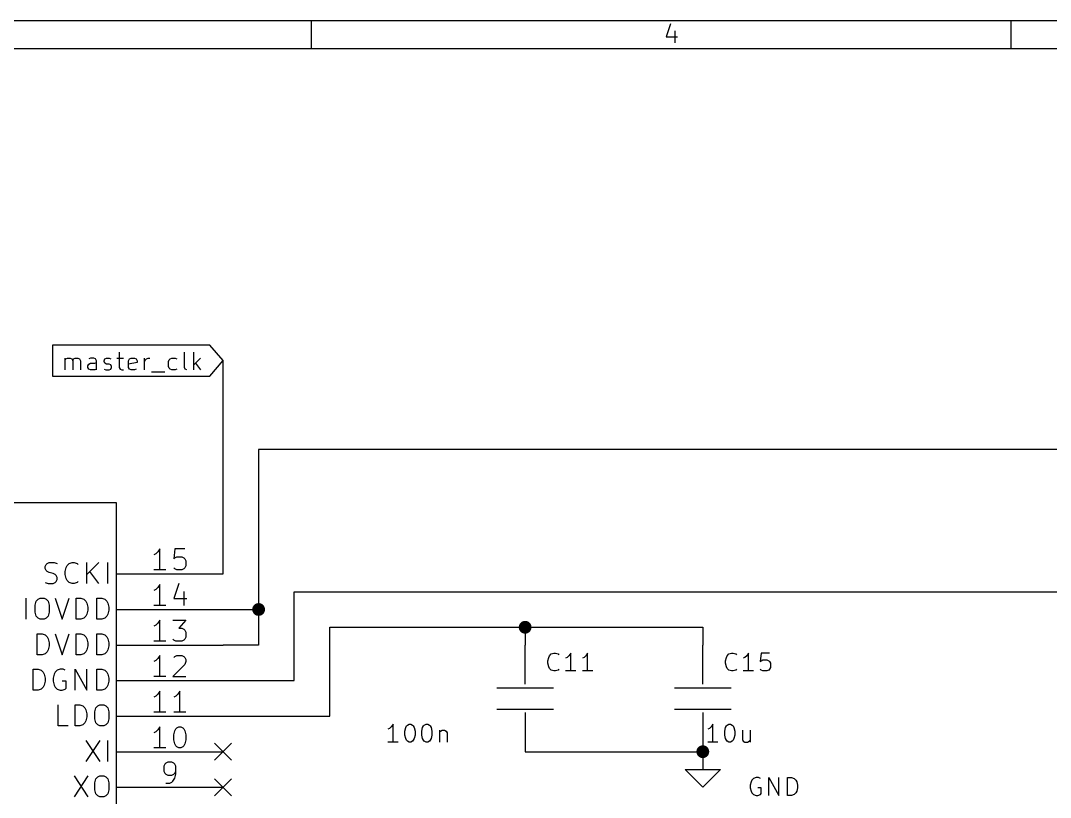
# Model space of a CAD drawing. Header units: millimetres. Extents: x 10 to 287, y -200 to -10.
# Drawn here: x 139.2 to 212.8, y -65.5 to -10 of the extents above; entities that cross this region are included whole.
import ezdxf

# ---------------------------------------------------------------- set-up
doc = ezdxf.new("R2010")
doc.units = ezdxf.units.MM
for name, color, linetype in [('BLUE', 174, 'CONTINUOUS'), ('GREENSIXTYFIVE', 129, 'CONTINUOUS'), ('LIGHTGREEN', 92, 'CONTINUOUS'), ('LIGHTRED', 12, 'CONTINUOUS'), ('RED', 14, 'CONTINUOUS')]:
    doc.layers.add(name, color=color, linetype=linetype)

msp = doc.modelspace()

# ---------------------------------------------------------------- linework, layer by layer
at = {"layer": 'BLUE', "linetype": 'CONTINUOUS'}
for p, q in [((153.0604, -61.6204), (154.2796, -62.8396)), ((154.2796, -61.6204), (153.0604, -62.8396)), ((153.0604, -64.1604), (154.2796, -65.3796)), ((154.2796, -64.1604), (153.0604, -65.3796))]:
    msp.add_line(p, q, dxfattribs=at)
at = {"layer": 'GREENSIXTYFIVE', "linetype": 'CONTINUOUS'}
for p, q in [((140.9434, -49.0102), (141.0148, -48.8674)), ((140.9434, -49.1529), (140.9434, -49.0102)), ((141.0148, -49.2956), (140.9434, -49.1529)), ((141.0148, -48.8674), (141.0861, -48.7961)), ((141.0861, -49.367), (141.0148, -49.2956)), ((141.0861, -48.7961), (141.2288, -48.7247)), ((141.2288, -48.7247), (141.5857, -48.7247)), ((141.5857, -48.7247), (141.7997, -48.7961)), ((142.3706, -49.367), (142.442, -49.0815)), ((142.442, -49.0815), (142.5133, -48.9388)), ((142.5133, -48.9388), (142.656, -48.7961)), ((142.656, -48.7961), (142.8701, -48.7247)), ((142.8701, -48.7247), (143.0129, -48.7247)), ((143.0129, -48.7247), (143.2269, -48.7961)), ((143.2269, -48.7961), (143.2983, -48.8674)), ((143.9406, -50.2233), (143.9406, -48.7247)), ((144.7969, -48.7247), (143.9406, -49.5811)), ((145.4392, -50.2233), (145.4392, -48.7247)), ((141.2288, -49.4383), (141.0861, -49.367)), ((141.5143, -49.5097), (141.2288, -49.4383)), ((141.657, -49.5811), (141.5143, -49.5097)), ((141.7284, -49.6524), (141.657, -49.5811)), ((141.7997, -49.7951), (141.7284, -49.6524)), ((141.7284, -50.0806), (141.7997, -49.9379)), ((141.7997, -49.9379), (141.7997, -49.7951)), ((142.3706, -49.5811), (142.3706, -49.367)), ((142.442, -49.8665), (142.3706, -49.5811)), ((142.5133, -50.0092), (142.442, -49.8665)), ((142.656, -50.152), (142.5133, -50.0092)), ((144.7969, -50.2233), (144.1546, -49.367)), ((140.9434, -50.152), (141.1575, -50.2233)), ((141.1575, -50.2233), (141.5143, -50.2233)), ((141.5143, -50.2233), (141.657, -50.152)), ((141.657, -50.152), (141.7284, -50.0806)), ((142.8701, -50.2233), (142.656, -50.152)), ((143.0129, -50.2233), (142.8701, -50.2233)), ((143.2269, -50.152), (143.0129, -50.2233)), ((143.2983, -50.0806), (143.2269, -50.152)), ((139.5875, -52.7633), (139.5875, -51.2647)), ((140.2297, -51.7642), (140.3011, -51.4788)), ((140.3011, -51.4788), (140.4438, -51.3361)), ((140.4438, -51.3361), (140.5865, -51.2647)), ((140.5865, -51.2647), (140.872, -51.2647)), ((140.872, -51.2647), (141.0147, -51.3361)), ((141.0147, -51.3361), (141.1574, -51.4788)), ((141.1574, -51.4788), (141.2288, -51.7642)), ((141.657, -51.2647), (142.1565, -52.7633)), ((142.1565, -52.7633), (142.656, -51.2647)), ((143.1556, -52.7633), (143.1556, -51.2647)), ((143.1556, -51.2647), (143.5124, -51.2647)), ((143.5124, -51.2647), (143.7265, -51.3361)), ((143.7265, -51.3361), (143.8692, -51.4788)), ((143.8692, -51.4788), (143.9405, -51.6215)), ((144.6542, -52.7633), (144.6542, -51.2647)), ((144.6542, -51.2647), (145.011, -51.2647)), ((145.011, -51.2647), (145.2251, -51.3361)), ((145.2251, -51.3361), (145.3678, -51.4788)), ((145.3678, -51.4788), (145.4391, -51.6215)), ((140.2297, -52.2638), (140.2297, -51.7642)), ((141.2288, -51.7642), (141.2288, -52.2638)), ((143.9405, -51.6215), (144.0119, -51.907)), ((144.0119, -52.1211), (143.9405, -52.4065)), ((144.0119, -51.907), (144.0119, -52.1211)), ((145.4391, -51.6215), (145.5105, -51.907)), ((145.5105, -52.1211), (145.4391, -52.4065)), ((145.5105, -51.907), (145.5105, -52.1211)), ((140.3011, -52.5492), (140.2297, -52.2638)), ((140.4438, -52.692), (140.3011, -52.5492)), ((140.5865, -52.7633), (140.4438, -52.692)), ((140.872, -52.7633), (140.5865, -52.7633)), ((141.0147, -52.692), (140.872, -52.7633)), ((141.1574, -52.5492), (141.0147, -52.692)), ((141.2288, -52.2638), (141.1574, -52.5492)), ((143.5124, -52.7633), (143.1556, -52.7633)), ((143.7265, -52.692), (143.5124, -52.7633)), ((143.8692, -52.5492), (143.7265, -52.692)), ((143.9405, -52.4065), (143.8692, -52.5492)), ((145.011, -52.7633), (144.6542, -52.7633)), ((145.2251, -52.692), (145.011, -52.7633)), ((145.3678, -52.5492), (145.2251, -52.692)), ((145.4391, -52.4065), (145.3678, -52.5492)), ((140.3725, -55.3033), (140.3725, -53.8047)), ((140.3725, -53.8047), (140.7293, -53.8047)), ((140.7293, -53.8047), (140.9434, -53.8761)), ((140.9434, -53.8761), (141.0861, -54.0188)), ((141.0861, -54.0188), (141.1574, -54.1615)), ((141.1574, -54.1615), (141.2288, -54.447)), ((141.2288, -54.447), (141.2288, -54.6611)), ((141.657, -53.8047), (142.1565, -55.3033)), ((142.1565, -55.3033), (142.656, -53.8047)), ((143.1556, -55.3033), (143.1556, -53.8047)), ((143.1556, -53.8047), (143.5124, -53.8047)), ((143.5124, -53.8047), (143.7265, -53.8761)), ((143.7265, -53.8761), (143.8692, -54.0188)), ((143.8692, -54.0188), (143.9405, -54.1615)), ((143.9405, -54.1615), (144.0119, -54.447)), ((144.0119, -54.447), (144.0119, -54.6611)), ((144.6542, -55.3033), (144.6542, -53.8047)), ((144.6542, -53.8047), (145.011, -53.8047)), ((145.011, -53.8047), (145.2251, -53.8761)), ((145.2251, -53.8761), (145.3678, -54.0188)), ((145.3678, -54.0188), (145.4391, -54.1615)), ((145.4391, -54.1615), (145.5105, -54.447)), ((145.5105, -54.447), (145.5105, -54.6611)), ((141.0861, -55.0892), (140.9434, -55.232)), ((141.1574, -54.9465), (141.0861, -55.0892)), ((141.2288, -54.6611), (141.1574, -54.9465)), ((143.8692, -55.0892), (143.7265, -55.232)), ((143.9405, -54.9465), (143.8692, -55.0892)), ((144.0119, -54.6611), (143.9405, -54.9465)), ((145.3678, -55.0892), (145.2251, -55.232)), ((145.4391, -54.9465), (145.3678, -55.0892)), ((145.5105, -54.6611), (145.4391, -54.9465)), ((177.125, -55.2497), (177.3064, -55.1892)), ((177.3064, -55.1892), (177.4273, -55.1892)), ((177.4273, -55.1892), (177.6088, -55.2497)), ((178.5159, -55.1892), (178.395, -55.3707)), ((178.5159, -56.4592), (178.5159, -55.1892)), ((179.7254, -55.1892), (179.6045, -55.3707)), ((179.7254, -56.4592), (179.7254, -55.1892)), ((189.825, -55.2497), (190.0064, -55.1892)), ((189.825, -55.2497), (190.0064, -55.1892)), ((190.0064, -55.1892), (190.1273, -55.1892)), ((190.0064, -55.1892), (190.1273, -55.1892)), ((190.1273, -55.1892), (190.3088, -55.2497)), ((190.1273, -55.1892), (190.3088, -55.2497)), ((191.2159, -55.1892), (191.095, -55.3707)), ((191.2159, -55.1892), (191.095, -55.3707)), ((191.2159, -56.4592), (191.2159, -55.1892)), ((191.2159, -56.4592), (191.2159, -55.1892)), ((192.123, -55.1892), (192.0626, -55.794)), ((192.123, -55.1892), (192.0626, -55.794)), ((192.7278, -55.1892), (192.123, -55.1892)), ((192.7278, -55.1892), (192.123, -55.1892)), ((140.7293, -55.3033), (140.3725, -55.3033)), ((140.9434, -55.232), (140.7293, -55.3033)), ((143.5124, -55.3033), (143.1556, -55.3033)), ((143.7265, -55.232), (143.5124, -55.3033)), ((145.011, -55.3033), (144.6542, -55.3033)), ((145.2251, -55.232), (145.011, -55.3033)), ((176.8831, -55.7335), (176.9435, -55.4916)), ((176.8831, -55.9149), (176.8831, -55.7335)), ((176.9435, -56.1568), (176.8831, -55.9149)), ((176.9435, -55.4916), (177.004, -55.3707)), ((177.004, -55.3707), (177.125, -55.2497)), ((177.6088, -55.2497), (177.6692, -55.3102)), ((178.274, -55.4916), (178.1531, -55.5521)), ((178.395, -55.3707), (178.274, -55.4916)), ((179.4835, -55.4916), (179.3626, -55.5521)), ((179.6045, -55.3707), (179.4835, -55.4916)), ((189.5831, -55.7335), (189.6435, -55.4916)), ((189.5831, -55.7335), (189.6435, -55.4916)), ((189.5831, -55.9149), (189.5831, -55.7335)), ((189.5831, -55.9149), (189.5831, -55.7335)), ((189.6435, -56.1568), (189.5831, -55.9149)), ((189.6435, -56.1568), (189.5831, -55.9149)), ((189.6435, -55.4916), (189.704, -55.3707)), ((189.6435, -55.4916), (189.704, -55.3707)), ((189.704, -55.3707), (189.825, -55.2497)), ((189.704, -55.3707), (189.825, -55.2497)), ((190.3088, -55.2497), (190.3692, -55.3102)), ((190.3088, -55.2497), (190.3692, -55.3102)), ((190.974, -55.4916), (190.8531, -55.5521)), ((190.974, -55.4916), (190.8531, -55.5521)), ((191.095, -55.3707), (190.974, -55.4916)), ((191.095, -55.3707), (190.974, -55.4916)), ((192.0626, -55.794), (192.123, -55.7335)), ((192.0626, -55.794), (192.123, -55.7335)), ((192.123, -55.7335), (192.244, -55.673)), ((192.123, -55.7335), (192.244, -55.673)), ((192.244, -55.673), (192.5464, -55.673)), ((192.244, -55.673), (192.5464, -55.673)), ((192.5464, -55.673), (192.6673, -55.7335)), ((192.5464, -55.673), (192.6673, -55.7335)), ((192.6673, -55.7335), (192.7278, -55.794)), ((192.6673, -55.7335), (192.7278, -55.794)), ((192.7278, -55.794), (192.7883, -55.9149)), ((192.7278, -55.794), (192.7883, -55.9149)), ((192.7883, -55.9149), (192.7883, -56.2173)), ((192.7883, -55.9149), (192.7883, -56.2173)), ((140.087, -57.8433), (140.087, -56.3447)), ((140.087, -56.3447), (140.4438, -56.3447)), ((140.4438, -56.3447), (140.6579, -56.4161)), ((140.6579, -56.4161), (140.8006, -56.5588)), ((140.8006, -56.5588), (140.8719, -56.7015)), ((141.6569, -56.5588), (141.5856, -56.7015)), ((141.7996, -56.4161), (141.6569, -56.5588)), ((142.0137, -56.3447), (141.7996, -56.4161)), ((142.2278, -56.3447), (142.0137, -56.3447)), ((142.3705, -56.4161), (142.2278, -56.3447)), ((143.0842, -57.8433), (143.0842, -56.3447)), ((143.0842, -56.3447), (143.9405, -57.8433)), ((143.9405, -57.8433), (143.9405, -56.3447)), ((144.6542, -57.8433), (144.6542, -56.3447)), ((144.6542, -56.3447), (145.011, -56.3447)), ((145.011, -56.3447), (145.2251, -56.4161)), ((145.2251, -56.4161), (145.3678, -56.5588)), ((145.3678, -56.5588), (145.4391, -56.7015)), ((177.004, -56.2778), (176.9435, -56.1568)), ((177.125, -56.3988), (177.004, -56.2778)), ((177.3064, -56.4592), (177.125, -56.3988)), ((177.4273, -56.4592), (177.3064, -56.4592)), ((177.6088, -56.3988), (177.4273, -56.4592)), ((177.6692, -56.3383), (177.6088, -56.3988)), ((178.8788, -56.4592), (178.1531, -56.4592)), ((180.0883, -56.4592), (179.3626, -56.4592)), ((189.704, -56.2778), (189.6435, -56.1568)), ((189.704, -56.2778), (189.6435, -56.1568)), ((189.825, -56.3988), (189.704, -56.2778)), ((189.825, -56.3988), (189.704, -56.2778)), ((190.0064, -56.4592), (189.825, -56.3988)), ((190.0064, -56.4592), (189.825, -56.3988)), ((190.1273, -56.4592), (190.0064, -56.4592)), ((190.1273, -56.4592), (190.0064, -56.4592)), ((190.3088, -56.3988), (190.1273, -56.4592)), ((190.3088, -56.3988), (190.1273, -56.4592)), ((190.3692, -56.3383), (190.3088, -56.3988)), ((190.3692, -56.3383), (190.3088, -56.3988)), ((191.5788, -56.4592), (190.8531, -56.4592)), ((191.5788, -56.4592), (190.8531, -56.4592)), ((192.123, -56.3988), (192.0626, -56.3383)), ((192.123, -56.3988), (192.0626, -56.3383)), ((192.244, -56.4592), (192.123, -56.3988)), ((192.244, -56.4592), (192.123, -56.3988)), ((192.5464, -56.4592), (192.244, -56.4592)), ((192.5464, -56.4592), (192.244, -56.4592)), ((192.6673, -56.3988), (192.5464, -56.4592)), ((192.6673, -56.3988), (192.5464, -56.4592)), ((192.7278, -56.3383), (192.6673, -56.3988)), ((192.7278, -56.3383), (192.6673, -56.3988)), ((192.7883, -56.2173), (192.7278, -56.3383)), ((192.7883, -56.2173), (192.7278, -56.3383)), ((140.8719, -56.7015), (140.9433, -56.987)), ((140.9433, -57.2011), (140.8719, -57.4865)), ((140.9433, -56.987), (140.9433, -57.2011)), ((141.5856, -56.7015), (141.5142, -56.987)), ((141.5142, -56.987), (141.5142, -57.2011)), ((141.5142, -57.2011), (141.5856, -57.4865)), ((142.4419, -57.2011), (142.1565, -57.2011)), ((142.4419, -57.7006), (142.4419, -57.2011)), ((145.4391, -56.7015), (145.5105, -56.987)), ((145.5105, -57.2011), (145.4391, -57.4865)), ((145.5105, -56.987), (145.5105, -57.2011)), ((140.4438, -57.8433), (140.087, -57.8433)), ((140.6579, -57.772), (140.4438, -57.8433)), ((140.8006, -57.6292), (140.6579, -57.772)), ((140.8719, -57.4865), (140.8006, -57.6292)), ((141.5856, -57.4865), (141.6569, -57.6292)), ((141.6569, -57.6292), (141.7996, -57.772)), ((141.7996, -57.772), (142.0137, -57.8433)), ((142.0137, -57.8433), (142.1565, -57.8433)), ((142.1565, -57.8433), (142.3705, -57.772)), ((142.3705, -57.772), (142.4419, -57.7006)), ((145.011, -57.8433), (144.6542, -57.8433)), ((145.2251, -57.772), (145.011, -57.8433)), ((145.3678, -57.6292), (145.2251, -57.772)), ((145.4391, -57.4865), (145.3678, -57.6292)), ((141.871, -60.3833), (141.871, -58.8847)), ((143.0842, -60.3833), (143.0842, -58.8847)), ((143.0842, -58.8847), (143.441, -58.8847)), ((143.441, -58.8847), (143.6551, -58.9561)), ((144.7255, -58.9561), (144.8682, -58.8847)), ((144.8682, -58.8847), (145.1537, -58.8847)), ((145.1537, -58.8847), (145.2964, -58.9561)), ((143.6551, -58.9561), (143.7978, -59.0988)), ((143.7978, -59.0988), (143.8691, -59.2415)), ((143.8691, -59.2415), (143.9405, -59.527)), ((143.9405, -59.527), (143.9405, -59.7411)), ((144.5114, -59.3842), (144.5828, -59.0988)), ((144.5114, -59.8838), (144.5114, -59.3842)), ((144.5828, -59.0988), (144.7255, -58.9561)), ((145.2964, -58.9561), (145.4391, -59.0988)), ((145.4391, -59.0988), (145.5105, -59.3842)), ((145.5105, -59.3842), (145.5105, -59.8838)), ((143.6551, -60.312), (143.441, -60.3833)), ((143.7978, -60.1692), (143.6551, -60.312)), ((143.8691, -60.0265), (143.7978, -60.1692)), ((143.9405, -59.7411), (143.8691, -60.0265)), ((144.5828, -60.1692), (144.5114, -59.8838)), ((144.7255, -60.312), (144.5828, -60.1692)), ((144.8682, -60.3833), (144.7255, -60.312)), ((145.2964, -60.312), (145.1537, -60.3833)), ((145.4391, -60.1692), (145.2964, -60.312)), ((145.5105, -59.8838), (145.4391, -60.1692)), ((165.8159, -60.2692), (165.695, -60.4507)), ((165.8159, -61.5392), (165.8159, -60.2692)), ((166.7835, -60.3902), (166.844, -60.3297)), ((166.844, -60.3297), (166.9649, -60.2692)), ((166.9649, -60.2692), (167.0859, -60.2692)), ((167.0859, -60.2692), (167.2068, -60.3297)), ((167.2068, -60.3297), (167.2673, -60.3902)), ((167.993, -60.3902), (168.0535, -60.3297)), ((168.0535, -60.3297), (168.1744, -60.2692)), ((168.1744, -60.2692), (168.2954, -60.2692)), ((168.2954, -60.2692), (168.4163, -60.3297)), ((168.4163, -60.3297), (168.4768, -60.3902)), ((188.6759, -60.2692), (188.555, -60.4507)), ((188.6759, -60.2692), (188.555, -60.4507)), ((188.6759, -61.5392), (188.6759, -60.2692)), ((188.6759, -61.5392), (188.6759, -60.2692)), ((189.6435, -60.3902), (189.704, -60.3297)), ((189.6435, -60.3902), (189.704, -60.3297)), ((189.704, -60.3297), (189.8249, -60.2692)), ((189.704, -60.3297), (189.8249, -60.2692)), ((189.8249, -60.2692), (189.9459, -60.2692)), ((189.8249, -60.2692), (189.9459, -60.2692)), ((189.9459, -60.2692), (190.0668, -60.3297)), ((189.9459, -60.2692), (190.0668, -60.3297)), ((190.0668, -60.3297), (190.1273, -60.3902)), ((190.0668, -60.3297), (190.1273, -60.3902)), ((142.5846, -60.3833), (141.871, -60.3833)), ((143.441, -60.3833), (143.0842, -60.3833)), ((145.1537, -60.3833), (144.8682, -60.3833)), ((165.574, -60.5716), (165.4531, -60.6321)), ((165.695, -60.4507), (165.574, -60.5716)), ((166.6626, -60.753), (166.723, -60.5111)), ((166.6626, -61.0554), (166.6626, -60.753)), ((166.723, -61.2973), (166.6626, -61.0554)), ((166.723, -60.5111), (166.7835, -60.3902)), ((167.2673, -60.3902), (167.3278, -60.5111)), ((167.3278, -60.5111), (167.3883, -60.753)), ((167.3883, -61.0554), (167.3278, -61.2973)), ((167.3883, -60.753), (167.3883, -61.0554)), ((167.8721, -60.753), (167.9325, -60.5111)), ((167.8721, -61.0554), (167.8721, -60.753)), ((167.9325, -61.2973), (167.8721, -61.0554)), ((167.9325, -60.5111), (167.993, -60.3902)), ((168.4768, -60.3902), (168.5373, -60.5111)), ((168.5373, -60.5111), (168.5978, -60.753)), ((168.5978, -61.0554), (168.5373, -61.2973)), ((168.5978, -60.753), (168.5978, -61.0554)), ((169.142, -60.6926), (169.142, -61.5392)), ((169.142, -60.8135), (169.2025, -60.753)), ((169.2025, -60.753), (169.3235, -60.6926)), ((169.3235, -60.6926), (169.5049, -60.6926)), ((169.5049, -60.6926), (169.6258, -60.753)), ((169.6258, -60.753), (169.6863, -60.874)), ((169.6863, -60.874), (169.6863, -61.5392)), ((188.434, -60.5716), (188.3131, -60.6321)), ((188.434, -60.5716), (188.3131, -60.6321)), ((188.555, -60.4507), (188.434, -60.5716)), ((188.555, -60.4507), (188.434, -60.5716)), ((189.5226, -60.753), (189.583, -60.5111)), ((189.5226, -60.753), (189.583, -60.5111)), ((189.5226, -61.0554), (189.5226, -60.753)), ((189.5226, -61.0554), (189.5226, -60.753)), ((189.583, -61.2973), (189.5226, -61.0554)), ((189.583, -61.2973), (189.5226, -61.0554)), ((189.583, -60.5111), (189.6435, -60.3902)), ((189.583, -60.5111), (189.6435, -60.3902)), ((190.1273, -60.3902), (190.1878, -60.5111)), ((190.1273, -60.3902), (190.1878, -60.5111)), ((190.1878, -60.5111), (190.2483, -60.753)), ((190.1878, -60.5111), (190.2483, -60.753)), ((190.2483, -61.0554), (190.1878, -61.2973)), ((190.2483, -61.0554), (190.1878, -61.2973)), ((190.2483, -60.753), (190.2483, -61.0554)), ((190.2483, -60.753), (190.2483, -61.0554)), ((190.7925, -60.6926), (190.7925, -61.3578)), ((190.7925, -60.6926), (190.7925, -61.3578)), ((191.3368, -60.6926), (191.3368, -61.5392)), ((191.3368, -60.6926), (191.3368, -61.5392)), ((143.8692, -61.4247), (144.8683, -62.9233)), ((144.8683, -61.4247), (143.8692, -62.9233)), ((145.4392, -62.9233), (145.4392, -61.4247)), ((166.1788, -61.5392), (165.4531, -61.5392)), ((166.7835, -61.4183), (166.723, -61.2973)), ((166.844, -61.4788), (166.7835, -61.4183)), ((166.9649, -61.5392), (166.844, -61.4788)), ((167.0859, -61.5392), (166.9649, -61.5392)), ((167.2068, -61.4788), (167.0859, -61.5392)), ((167.2673, -61.4183), (167.2068, -61.4788)), ((167.3278, -61.2973), (167.2673, -61.4183)), ((167.993, -61.4183), (167.9325, -61.2973)), ((168.0535, -61.4788), (167.993, -61.4183)), ((168.1744, -61.5392), (168.0535, -61.4788)), ((168.2954, -61.5392), (168.1744, -61.5392)), ((168.4163, -61.4788), (168.2954, -61.5392)), ((168.4768, -61.4183), (168.4163, -61.4788)), ((168.5373, -61.2973), (168.4768, -61.4183)), ((189.0388, -61.5392), (188.3131, -61.5392)), ((189.0388, -61.5392), (188.3131, -61.5392)), ((189.6435, -61.4183), (189.583, -61.2973)), ((189.6435, -61.4183), (189.583, -61.2973)), ((189.704, -61.4788), (189.6435, -61.4183)), ((189.704, -61.4788), (189.6435, -61.4183)), ((189.8249, -61.5392), (189.704, -61.4788)), ((189.8249, -61.5392), (189.704, -61.4788)), ((189.9459, -61.5392), (189.8249, -61.5392)), ((189.9459, -61.5392), (189.8249, -61.5392)), ((190.0668, -61.4788), (189.9459, -61.5392)), ((190.0668, -61.4788), (189.9459, -61.5392)), ((190.1273, -61.4183), (190.0668, -61.4788)), ((190.1273, -61.4183), (190.0668, -61.4788)), ((190.1878, -61.2973), (190.1273, -61.4183)), ((190.1878, -61.2973), (190.1273, -61.4183)), ((190.7925, -61.3578), (190.853, -61.4788)), ((190.7925, -61.3578), (190.853, -61.4788)), ((190.853, -61.4788), (190.974, -61.5392)), ((190.853, -61.4788), (190.974, -61.5392)), ((190.974, -61.5392), (191.1554, -61.5392)), ((190.974, -61.5392), (191.1554, -61.5392)), ((191.1554, -61.5392), (191.2763, -61.4788)), ((191.1554, -61.5392), (191.2763, -61.4788)), ((191.2763, -61.4788), (191.3368, -61.4183)), ((191.2763, -61.4788), (191.3368, -61.4183)), ((143.0128, -63.9647), (144.0119, -65.4633)), ((144.0119, -63.9647), (143.0128, -65.4633)), ((144.5828, -64.1788), (144.7255, -64.0361)), ((144.7255, -64.0361), (144.8682, -63.9647)), ((144.8682, -63.9647), (145.1537, -63.9647)), ((145.1537, -63.9647), (145.2964, -64.0361)), ((145.2964, -64.0361), (145.4391, -64.1788)), ((144.5114, -64.4642), (144.5828, -64.1788)), ((144.5114, -64.9638), (144.5114, -64.4642)), ((145.4391, -64.1788), (145.5105, -64.4642)), ((145.5105, -64.4642), (145.5105, -64.9638)), ((191.4071, -64.3816), (191.3467, -64.6235)), ((191.4071, -64.3816), (191.3467, -64.6235)), ((191.3467, -64.6235), (191.3467, -64.8049)), ((191.3467, -64.6235), (191.3467, -64.8049)), ((191.4676, -64.2607), (191.4071, -64.3816)), ((191.4676, -64.2607), (191.4071, -64.3816)), ((191.5886, -64.1397), (191.4676, -64.2607)), ((191.5886, -64.1397), (191.4676, -64.2607)), ((191.77, -64.0792), (191.5886, -64.1397)), ((191.77, -64.0792), (191.5886, -64.1397)), ((191.9514, -64.0792), (191.77, -64.0792)), ((191.9514, -64.0792), (191.77, -64.0792)), ((192.0724, -64.1397), (191.9514, -64.0792)), ((192.0724, -64.1397), (191.9514, -64.0792)), ((192.6771, -65.3492), (192.6771, -64.0792)), ((192.6771, -64.0792), (193.4028, -65.3492)), ((192.6771, -65.3492), (192.6771, -64.0792)), ((192.6771, -64.0792), (193.4028, -65.3492)), ((193.4028, -65.3492), (193.4028, -64.0792)), ((193.4028, -65.3492), (193.4028, -64.0792)), ((194.0076, -65.3492), (194.0076, -64.0792)), ((194.0076, -64.0792), (194.31, -64.0792)), ((194.0076, -65.3492), (194.0076, -64.0792)), ((194.0076, -64.0792), (194.31, -64.0792)), ((194.31, -64.0792), (194.4914, -64.1397)), ((194.31, -64.0792), (194.4914, -64.1397)), ((194.4914, -64.1397), (194.6124, -64.2607)), ((194.4914, -64.1397), (194.6124, -64.2607)), ((194.6124, -64.2607), (194.6729, -64.3816)), ((194.6124, -64.2607), (194.6729, -64.3816)), ((194.6729, -64.3816), (194.7333, -64.6235)), ((194.6729, -64.3816), (194.7333, -64.6235)), ((194.7333, -64.6235), (194.7333, -64.8049)), ((194.7333, -64.6235), (194.7333, -64.8049)), ((144.5828, -65.2492), (144.5114, -64.9638)), ((144.7255, -65.392), (144.5828, -65.2492)), ((144.8682, -65.4633), (144.7255, -65.392)), ((145.1537, -65.4633), (144.8682, -65.4633)), ((145.2964, -65.392), (145.1537, -65.4633)), ((145.4391, -65.2492), (145.2964, -65.392)), ((145.5105, -64.9638), (145.4391, -65.2492)), ((191.3467, -64.8049), (191.4071, -65.0468)), ((191.3467, -64.8049), (191.4071, -65.0468)), ((191.4071, -65.0468), (191.4676, -65.1678)), ((191.4071, -65.0468), (191.4676, -65.1678)), ((191.4676, -65.1678), (191.5886, -65.2888)), ((191.4676, -65.1678), (191.5886, -65.2888)), ((191.5886, -65.2888), (191.77, -65.3492)), ((191.5886, -65.2888), (191.77, -65.3492)), ((191.77, -65.3492), (191.8909, -65.3492)), ((191.77, -65.3492), (191.8909, -65.3492)), ((192.1328, -64.8049), (191.8909, -64.8049)), ((192.1328, -64.8049), (191.8909, -64.8049)), ((191.8909, -65.3492), (192.0724, -65.2888)), ((191.8909, -65.3492), (192.0724, -65.2888)), ((192.0724, -65.2888), (192.1328, -65.2283)), ((192.0724, -65.2888), (192.1328, -65.2283)), ((192.1328, -65.2283), (192.1328, -64.8049)), ((192.1328, -65.2283), (192.1328, -64.8049)), ((194.31, -65.3492), (194.0076, -65.3492)), ((194.31, -65.3492), (194.0076, -65.3492)), ((194.4914, -65.2888), (194.31, -65.3492)), ((194.4914, -65.2888), (194.31, -65.3492)), ((194.6124, -65.1678), (194.4914, -65.2888)), ((194.6124, -65.1678), (194.4914, -65.2888)), ((194.6729, -65.0468), (194.6124, -65.1678)), ((194.6729, -65.0468), (194.6124, -65.1678)), ((194.7333, -64.8049), (194.6729, -65.0468)), ((194.7333, -64.8049), (194.6729, -65.0468))]:
    msp.add_line(p, q, dxfattribs=at)
at = {"layer": 'LIGHTGREEN', "linetype": 'CONTINUOUS'}
for p, q in [((153.67, -49.53), (153.67, -34.29)), ((228.6, -40.64), (156.21, -40.64)), ((156.21, -40.64), (156.21, -52.07)), ((158.75, -50.8), (228.6, -50.8)), ((158.75, -57.15), (158.75, -50.8)), ((153.67, -52.07), (156.21, -52.07)), ((156.21, -52.07), (156.21, -54.61)), ((161.29, -59.69), (161.29, -53.34)), ((161.29, -53.34), (175.26, -53.34)), ((175.26, -53.34), (175.26, -54.61)), ((175.26, -53.34), (187.96, -53.34)), ((187.96, -53.34), (187.96, -54.61)), ((156.21, -54.61), (153.67, -54.61)), ((153.67, -57.15), (158.75, -57.15)), ((153.67, -59.69), (161.29, -59.69)), ((175.26, -62.23), (187.96, -62.23))]:
    msp.add_line(p, q, dxfattribs=at)
at = {"layer": 'LIGHTGREEN', "const_width": 0.4572}
for points in [[(155.9814, -52.07, 1), (156.4386, -52.07, 1)], [(175.0314, -53.34, 1), (175.4886, -53.34, 1)], [(187.7314, -62.23, 1), (188.1886, -62.23, 1)]]:
    msp.add_lwpolyline(points, format="xyb", close=True, dxfattribs=at)
at = {"layer": 'LIGHTRED', "linetype": 'CONTINUOUS'}
for p, q in [((149.1464, -47.7464), (149.0036, -47.9605)), ((149.1464, -49.245), (149.1464, -47.7464)), ((150.2168, -47.7464), (150.1454, -48.46)), ((150.9304, -47.7464), (150.2168, -47.7464)), ((148.8609, -48.1032), (148.7182, -48.1746)), ((149.0036, -47.9605), (148.8609, -48.1032)), ((150.1454, -48.46), (150.2168, -48.3887)), ((150.2168, -48.3887), (150.3595, -48.3173)), ((150.3595, -48.3173), (150.7163, -48.3173)), ((150.7163, -48.3173), (150.859, -48.3887)), ((150.859, -48.3887), (150.9304, -48.46)), ((150.9304, -48.46), (151.0017, -48.6028)), ((149.5745, -49.245), (148.7182, -49.245)), ((150.2168, -49.1737), (150.1454, -49.1023)), ((150.3595, -49.245), (150.2168, -49.1737)), ((150.7163, -49.245), (150.3595, -49.245)), ((150.859, -49.1737), (150.7163, -49.245)), ((150.9304, -49.1023), (150.859, -49.1737)), ((151.0017, -48.9596), (150.9304, -49.1023)), ((151.0017, -48.6028), (151.0017, -48.9596)), ((148.8609, -50.6432), (148.7182, -50.7146)), ((149.0036, -50.5005), (148.8609, -50.6432)), ((149.1464, -50.2864), (149.0036, -50.5005)), ((149.1464, -51.785), (149.1464, -50.2864)), ((150.5022, -50.2151), (150.1454, -51.2855)), ((150.859, -50.7859), (150.859, -51.785)), ((150.1454, -51.2855), (151.0731, -51.2855)), ((149.5745, -51.785), (148.7182, -51.785)), ((149.1464, -52.8264), (149.0036, -53.0405)), ((149.1464, -54.325), (149.1464, -52.8264)), ((150.074, -52.8264), (151.0017, -52.8264)), ((151.0017, -52.8264), (150.5022, -53.3973)), ((148.8609, -53.1832), (148.7182, -53.2546)), ((149.0036, -53.0405), (148.8609, -53.1832)), ((150.5022, -53.3973), (150.7163, -53.3973)), ((150.7163, -53.3973), (150.859, -53.4687)), ((150.859, -53.4687), (150.9304, -53.54)), ((150.9304, -53.54), (151.0017, -53.6828)), ((151.0017, -53.6828), (151.0017, -54.0396)), ((149.5745, -54.325), (148.7182, -54.325)), ((150.1454, -54.2537), (150.074, -54.1823)), ((150.2881, -54.325), (150.1454, -54.2537)), ((150.7163, -54.325), (150.2881, -54.325)), ((150.859, -54.2537), (150.7163, -54.325)), ((150.9304, -54.1823), (150.859, -54.2537)), ((151.0017, -54.0396), (150.9304, -54.1823)), ((148.8609, -55.7232), (148.7182, -55.7946)), ((149.0036, -55.5805), (148.8609, -55.7232)), ((149.1464, -55.3664), (149.0036, -55.5805)), ((149.1464, -56.865), (149.1464, -55.3664)), ((150.1454, -55.5091), (150.2168, -55.4378)), ((150.2168, -55.4378), (150.3595, -55.3664)), ((150.3595, -55.3664), (150.7163, -55.3664)), ((150.7163, -55.3664), (150.859, -55.4378)), ((150.859, -55.4378), (150.9304, -55.5091)), ((150.9304, -55.5091), (151.0017, -55.6519)), ((151.0017, -55.7946), (150.9304, -56.0087)), ((151.0017, -55.6519), (151.0017, -55.7946)), ((150.9304, -56.0087), (150.074, -56.865)), ((149.5745, -56.865), (148.7182, -56.865)), ((150.074, -56.865), (151.0017, -56.865)), ((149.0036, -58.1205), (148.8609, -58.2632)), ((149.1464, -57.9064), (149.0036, -58.1205)), ((149.1464, -59.405), (149.1464, -57.9064)), ((150.4308, -58.1205), (150.2881, -58.2632)), ((150.5736, -57.9064), (150.4308, -58.1205)), ((150.5736, -59.405), (150.5736, -57.9064)), ((148.8609, -58.2632), (148.7182, -58.3346)), ((150.2881, -58.2632), (150.1454, -58.3346)), ((149.5745, -59.405), (148.7182, -59.405)), ((151.0017, -59.405), (150.1454, -59.405)), ((148.8609, -60.8032), (148.7182, -60.8746)), ((149.0036, -60.6605), (148.8609, -60.8032)), ((149.1464, -60.4464), (149.0036, -60.6605)), ((149.1464, -61.945), (149.1464, -60.4464)), ((150.1454, -61.0173), (150.2168, -60.7319)), ((150.1454, -61.3741), (150.1454, -61.0173)), ((150.2168, -60.7319), (150.2881, -60.5891)), ((150.2881, -60.5891), (150.3595, -60.5178)), ((150.3595, -60.5178), (150.5022, -60.4464)), ((150.5022, -60.4464), (150.6449, -60.4464)), ((150.6449, -60.4464), (150.7877, -60.5178)), ((150.7877, -60.5178), (150.859, -60.5891)), ((150.859, -60.5891), (150.9304, -60.7319)), ((150.9304, -60.7319), (151.0017, -61.0173)), ((151.0017, -61.0173), (151.0017, -61.3741)), ((150.2168, -61.6596), (150.1454, -61.3741)), ((150.2881, -61.8023), (150.2168, -61.6596)), ((150.3595, -61.8737), (150.2881, -61.8023)), ((150.859, -61.8023), (150.7877, -61.8737)), ((150.9304, -61.6596), (150.859, -61.8023)), ((151.0017, -61.3741), (150.9304, -61.6596)), ((149.5745, -61.945), (148.7182, -61.945)), ((150.5022, -61.945), (150.3595, -61.8737)), ((150.6449, -61.945), (150.5022, -61.945)), ((150.7877, -61.8737), (150.6449, -61.945)), ((149.5032, -63.1291), (149.4318, -63.2719)), ((149.4318, -63.2719), (149.4318, -63.6287)), ((149.5745, -63.0578), (149.5032, -63.1291)), ((149.7172, -62.9864), (149.5745, -63.0578)), ((150.0027, -62.9864), (149.7172, -62.9864)), ((150.1454, -63.0578), (150.0027, -62.9864)), ((150.2168, -63.1291), (150.1454, -63.0578)), ((150.2881, -63.2719), (150.2168, -63.1291)), ((150.2881, -63.8428), (150.2881, -63.2719)), ((149.4318, -63.6287), (149.5032, -63.7714)), ((149.5032, -63.7714), (149.5745, -63.8428)), ((149.5745, -63.8428), (149.7172, -63.9141)), ((149.7172, -63.9141), (150.0027, -63.9141)), ((150.0027, -63.9141), (150.1454, -63.8428)), ((150.1454, -63.8428), (150.2168, -63.7714)), ((150.2168, -63.7714), (150.2881, -63.6287)), ((150.2168, -64.1282), (150.2881, -63.8428)), ((149.5745, -64.485), (149.86, -64.485)), ((149.86, -64.485), (150.0027, -64.4137)), ((150.0027, -64.4137), (150.0741, -64.3423)), ((150.0741, -64.3423), (150.2168, -64.1282))]:
    msp.add_line(p, q, dxfattribs=at)
at = {"layer": 'RED', "linetype": 'CONTINUOUS'}
for p, q in [((10, -10), (287.0022, -10)), ((160, -12), (160, -10)), ((185.6557, -10.2318), (185.3462, -11.1603)), ((210, -12), (210, -10)), ((185.9652, -10.727), (185.9652, -11.5937)), ((185.3462, -11.1603), (186.1509, -11.1603)), ((12, -12), (285.0022, -12)), ((152.7175, -33.1784), (141.4806, -33.1784)), ((141.4806, -33.1784), (141.4806, -34.29)), ((146.2479, -33.69), (146.2479, -34.7786)), ((150.9046, -34.7786), (150.9046, -33.69)), ((151.5698, -34.96), (151.5698, -33.69)), ((153.67, -34.29), (152.7175, -33.1784)), ((141.4806, -34.29), (141.4806, -35.4016)), ((142.3775, -34.96), (142.3775, -34.1134)), ((142.3775, -34.2343), (142.438, -34.1738)), ((142.438, -34.1738), (142.559, -34.1134)), ((142.559, -34.1134), (142.7404, -34.1134)), ((142.7404, -34.1134), (142.8613, -34.1738)), ((142.8613, -34.1738), (142.9218, -34.2948)), ((142.9218, -34.2948), (142.9823, -34.1738)), ((142.9218, -34.2948), (142.9218, -34.96)), ((142.9823, -34.1738), (143.1032, -34.1134)), ((143.1032, -34.1134), (143.2847, -34.1134)), ((143.2847, -34.1134), (143.4056, -34.1738)), ((143.4056, -34.1738), (143.4661, -34.2948)), ((143.4661, -34.2948), (143.4661, -34.96)), ((144.0104, -34.6576), (144.0708, -34.5367)), ((144.1918, -34.1134), (144.0708, -34.1738)), ((144.0708, -34.5367), (144.1918, -34.4762)), ((144.4337, -34.1134), (144.1918, -34.1134)), ((144.1918, -34.4762), (144.4942, -34.4762)), ((144.5546, -34.1738), (144.4337, -34.1134)), ((144.4942, -34.4762), (144.6151, -34.4157)), ((144.6151, -34.2948), (144.5546, -34.1738)), ((144.6151, -34.96), (144.6151, -34.2948)), ((145.1594, -34.2948), (145.2198, -34.1738)), ((145.1594, -34.3553), (145.1594, -34.2948)), ((145.2198, -34.4762), (145.1594, -34.3553)), ((145.2198, -34.1738), (145.3408, -34.1134)), ((145.3408, -34.5367), (145.2198, -34.4762)), ((145.3408, -34.1134), (145.5222, -34.1134)), ((145.5222, -34.5367), (145.3408, -34.5367)), ((145.5222, -34.1134), (145.6432, -34.1738)), ((145.6432, -34.5972), (145.5222, -34.5367)), ((146.0665, -34.1134), (146.5503, -34.1134)), ((146.9132, -34.2948), (146.9736, -34.1738)), ((146.9132, -34.7786), (146.9132, -34.2948)), ((147.5179, -34.4157), (146.9132, -34.5367)), ((146.9736, -34.1738), (147.0946, -34.1134)), ((147.0946, -34.1134), (147.3365, -34.1134)), ((147.3365, -34.1134), (147.4574, -34.1738)), ((147.4574, -34.1738), (147.5179, -34.2948)), ((147.5179, -34.2948), (147.5179, -34.4157)), ((148.0622, -34.96), (148.0622, -34.1134)), ((148.0622, -34.3553), (148.1227, -34.2343)), ((148.1227, -34.2343), (148.1832, -34.1738)), ((148.1832, -34.1738), (148.3041, -34.1134)), ((148.3041, -34.1134), (148.4251, -34.1134)), ((149.7556, -34.3553), (149.816, -34.2343)), ((149.7556, -34.7181), (149.7556, -34.3553)), ((149.816, -34.2343), (149.8765, -34.1738)), ((149.8765, -34.1738), (149.9975, -34.1134)), ((149.9975, -34.1134), (150.2394, -34.1134)), ((150.2394, -34.1134), (150.3603, -34.1738)), ((152.0536, -34.1134), (151.5698, -34.5972)), ((151.6908, -34.4762), (152.0536, -34.96)), ((152.7175, -35.4016), (153.67, -34.29)), ((144.0104, -34.7786), (144.0104, -34.6576)), ((144.0708, -34.8996), (144.0104, -34.7786)), ((144.1918, -34.96), (144.0708, -34.8996)), ((144.4942, -34.96), (144.1918, -34.96)), ((144.6151, -34.8996), (144.4942, -34.96)), ((145.1594, -34.8996), (145.2803, -34.96)), ((145.2803, -34.96), (145.5222, -34.96)), ((145.5222, -34.96), (145.6432, -34.8996)), ((145.7036, -34.7181), (145.6432, -34.5972)), ((145.6432, -34.8996), (145.7036, -34.7786)), ((145.7036, -34.7786), (145.7036, -34.7181)), ((146.2479, -34.7786), (146.3084, -34.8996)), ((146.3084, -34.8996), (146.4294, -34.96)), ((146.4294, -34.96), (146.5503, -34.96)), ((146.9736, -34.8996), (146.9132, -34.7786)), ((147.0946, -34.96), (146.9736, -34.8996)), ((147.3365, -34.96), (147.0946, -34.96)), ((147.4574, -34.8996), (147.3365, -34.96)), ((148.5461, -35.081), (149.5137, -35.081)), ((149.816, -34.8391), (149.7556, -34.7181)), ((149.8765, -34.8996), (149.816, -34.8391)), ((149.9975, -34.96), (149.8765, -34.8996)), ((150.2394, -34.96), (149.9975, -34.96)), ((150.3603, -34.8996), (150.2394, -34.96)), ((150.9651, -34.8996), (150.9046, -34.7786)), ((151.0861, -34.96), (150.9651, -34.8996)), ((141.4806, -35.4016), (152.7175, -35.4016)), ((146.05, -44.45), (80.01, -44.45)), ((146.05, -90.17), (146.05, -44.45)), ((146.05, -49.53), (153.67, -49.53)), ((146.05, -52.07), (153.67, -52.07)), ((146.05, -54.61), (153.67, -54.61)), ((175.26, -57.404), (175.26, -54.61)), ((187.96, -57.404), (187.96, -54.61)), ((187.96, -57.404), (187.96, -54.61)), ((146.05, -57.15), (153.67, -57.15)), ((173.228, -57.658), (177.292, -57.658)), ((185.928, -57.658), (189.992, -57.658)), ((173.228, -59.182), (177.292, -59.182)), ((175.26, -59.436), (175.26, -62.23)), ((185.928, -59.182), (189.992, -59.182)), ((187.96, -59.436), (187.96, -62.23)), ((187.96, -59.436), (187.96, -62.23)), ((146.05, -59.69), (153.67, -59.69)), ((146.05, -62.23), (153.67, -62.23)), ((187.96, -62.23), (187.96, -63.5)), ((187.96, -64.77), (186.69, -63.5)), ((186.69, -63.5), (187.96, -63.5)), ((187.96, -63.5), (189.23, -63.5)), ((189.23, -63.5), (187.96, -64.77)), ((146.05, -64.77), (153.67, -64.77))]:
    msp.add_line(p, q, dxfattribs=at)

doc.saveas('drawing.dxf')
